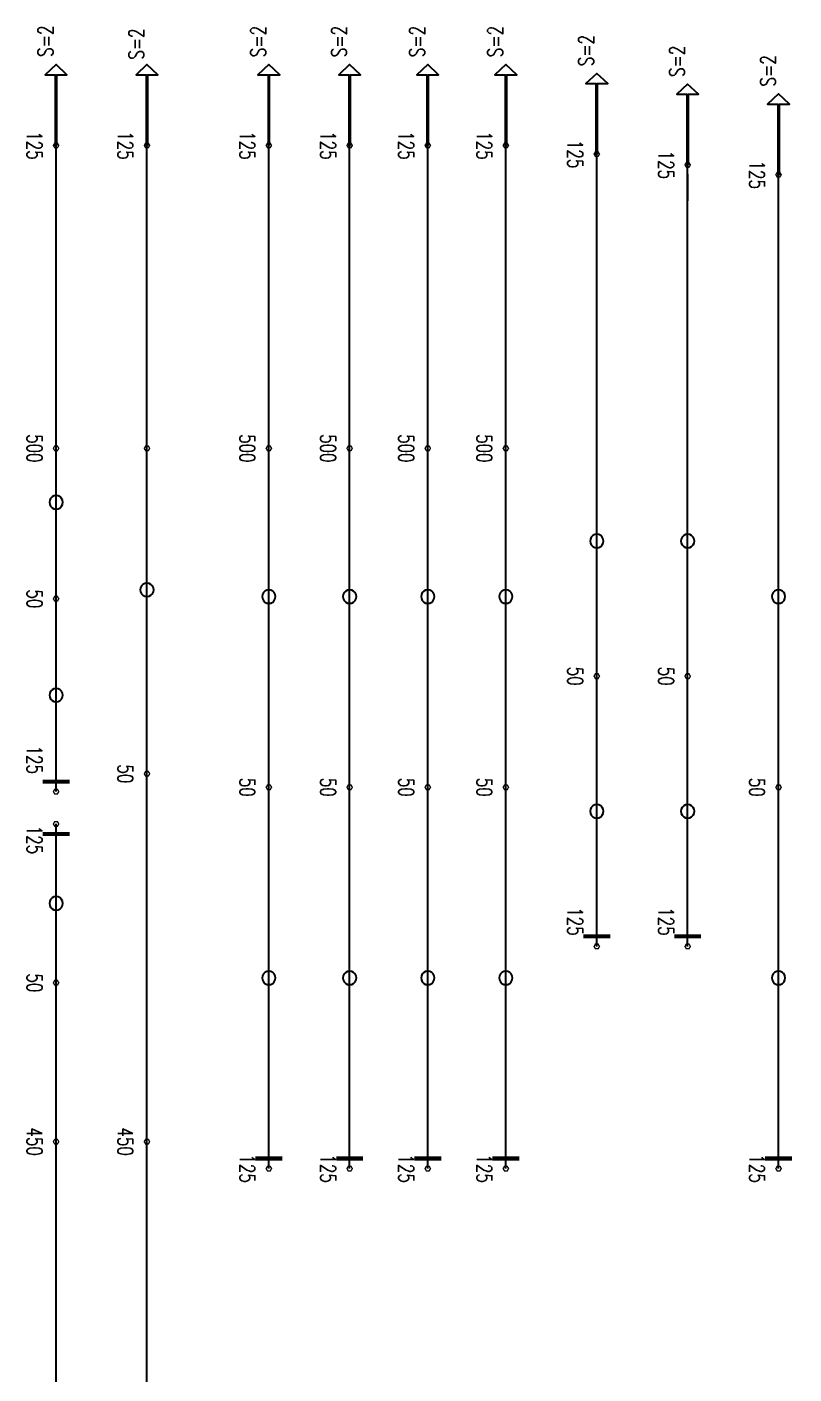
# Model space of a CAD drawing. Header units: millimetres. Extents: x 127300 to 589785, y -24728 to 44820.
# Drawn here: x 517018 to 528410, y 24747 to 44760 of the extents above; entities that cross this region are included whole.
import ezdxf

# ---------------------------------------------------------------- set-up
doc = ezdxf.new("R2010")
doc.units = ezdxf.units.MM
doc.layers.add('Current_plane_Column', color=7, linetype='Continuous', true_color=0x4b00ff)
doc.layers.add('NDC_S-ANNO', color=7, linetype='Continuous', lineweight=20)
doc.layers.add('NDC_S-TENDON', color=6, linetype='Continuous', lineweight=35)
doc.styles.add('NDC_ANNO', font='', dxfattribs={"width": 0.8})
doc.styles.get('NDC_ANNO').set_extended_font_data('Dotum')

# ---------------------------------------------------------------- blocks, each defined once
blk = doc.blocks.new('TDY')
at = {"layer": 'NDC_S-TENDON', "linetype": 'Continuous'}
for points, elevation in [([(8712, 33500), (8712, 34550), (8862, 34550), (8700, 34700), (8538, 34550), (8688, 34550), (8688, 33500)], 2875), ([(10062, 33500), (10062, 34550), (10212, 34550), (10050, 34700), (9888, 34550), (10038, 34550), (10038, 33500)], 2875), ([(11872, 33500), (11872, 34550), (12022, 34550), (11860, 34700), (11698, 34550), (11848, 34550), (11848, 33500)], 2875), ([(13072, 33500), (13072, 34550), (13222, 34550), (13060, 34700), (12898, 34550), (13048, 34550), (13048, 33500)], 2875), ([(14232, 33500), (14232, 34550), (14382, 34550), (14220, 34700), (14058, 34550), (14208, 34550), (14208, 33500)], 2875), ([(15392, 33500), (15392, 34550), (15542, 34550), (15380, 34700), (15218, 34550), (15368, 34550), (15368, 33500)], 2875), ([(16742, 33371), (16742, 34421), (16892, 34421), (16730, 34571), (16568, 34421), (16718, 34421), (16718, 33371)], 2875), ([(18092, 33211), (18092, 34261), (18242, 34261), (18080, 34411), (17918, 34261), (18068, 34261), (18068, 33211)], 2875), ([(19442, 33065), (19442, 34115), (19592, 34115), (19430, 34265), (19268, 34115), (19418, 34115), (19418, 33065)], 2875), ([(8700, 28098), (8731, 28102), (8759, 28117), (8781, 28139), (8795, 28167), (8800, 28198), (8795, 28228), (8781, 28256), (8759, 28278), (8731, 28293), (8700, 28298), (8669, 28293), (8641, 28278), (8619, 28256), (8605, 28228), (8600, 28198), (8605, 28167), (8619, 28139), (8641, 28117), (8669, 28102), (8700, 28098)], 2832), ([(16730, 27523), (16761, 27527), (16789, 27542), (16811, 27564), (16825, 27592), (16830, 27623), (16825, 27653), (16811, 27681), (16789, 27703), (16761, 27718), (16730, 27723), (16699, 27718), (16671, 27703), (16649, 27681), (16635, 27653), (16630, 27623), (16635, 27592), (16649, 27564), (16671, 27542), (16699, 27527), (16730, 27523)], 2832), ([(18080, 27523), (18111, 27527), (18139, 27542), (18161, 27564), (18175, 27592), (18180, 27623), (18175, 27653), (18161, 27681), (18139, 27703), (18111, 27718), (18080, 27723), (18049, 27718), (18021, 27703), (17999, 27681), (17985, 27653), (17980, 27623), (17985, 27592), (17999, 27564), (18021, 27542), (18049, 27527), (18080, 27523)], 2832), ([(10050, 26798), (10081, 26802), (10109, 26817), (10131, 26839), (10145, 26867), (10150, 26898), (10145, 26928), (10131, 26956), (10109, 26978), (10081, 26993), (10050, 26998), (10019, 26993), (9991, 26978), (9969, 26956), (9955, 26928), (9950, 26898), (9955, 26867), (9969, 26839), (9991, 26817), (10019, 26802), (10050, 26798)], 2832), ([(11860, 26698), (11891, 26702), (11919, 26717), (11941, 26739), (11955, 26767), (11960, 26798), (11955, 26828), (11941, 26856), (11919, 26878), (11891, 26893), (11860, 26898), (11829, 26893), (11801, 26878), (11779, 26856), (11765, 26828), (11760, 26798), (11765, 26767), (11779, 26739), (11801, 26717), (11829, 26702), (11860, 26698)], 2832), ([(13060, 26698), (13091, 26702), (13119, 26717), (13141, 26739), (13155, 26767), (13160, 26798), (13155, 26828), (13141, 26856), (13119, 26878), (13091, 26893), (13060, 26898), (13029, 26893), (13001, 26878), (12979, 26856), (12965, 26828), (12960, 26798), (12965, 26767), (12979, 26739), (13001, 26717), (13029, 26702), (13060, 26698)], 2832), ([(14220, 26698), (14251, 26702), (14279, 26717), (14301, 26739), (14315, 26767), (14320, 26798), (14315, 26828), (14301, 26856), (14279, 26878), (14251, 26893), (14220, 26898), (14189, 26893), (14161, 26878), (14139, 26856), (14125, 26828), (14120, 26798), (14125, 26767), (14139, 26739), (14161, 26717), (14189, 26702), (14220, 26698)], 2832), ([(15380, 26698), (15411, 26702), (15439, 26717), (15461, 26739), (15475, 26767), (15480, 26798), (15475, 26828), (15461, 26856), (15439, 26878), (15411, 26893), (15380, 26898), (15349, 26893), (15321, 26878), (15299, 26856), (15285, 26828), (15280, 26798), (15285, 26767), (15299, 26739), (15321, 26717), (15349, 26702), (15380, 26698)], 2832), ([(19430, 26698), (19461, 26702), (19489, 26717), (19511, 26739), (19525, 26767), (19530, 26798), (19525, 26828), (19511, 26856), (19489, 26878), (19461, 26893), (19430, 26898), (19399, 26893), (19371, 26878), (19349, 26856), (19335, 26828), (19330, 26798), (19335, 26767), (19349, 26739), (19371, 26717), (19399, 26702), (19430, 26698)], 2832), ([(8700, 25233), (8731, 25237), (8759, 25252), (8781, 25274), (8795, 25302), (8800, 25333), (8795, 25363), (8781, 25391), (8759, 25413), (8731, 25428), (8700, 25433), (8669, 25428), (8641, 25413), (8619, 25391), (8605, 25363), (8600, 25333), (8605, 25302), (8619, 25274), (8641, 25252), (8669, 25237), (8700, 25233)], 2832), ([(16730, 23508), (16761, 23512), (16789, 23527), (16811, 23549), (16825, 23577), (16830, 23608), (16825, 23638), (16811, 23666), (16789, 23688), (16761, 23703), (16730, 23708), (16699, 23703), (16671, 23688), (16649, 23666), (16635, 23638), (16630, 23608), (16635, 23577), (16649, 23549), (16671, 23527), (16699, 23512), (16730, 23508)], 2832), ([(18080, 23508), (18111, 23512), (18139, 23527), (18161, 23549), (18175, 23577), (18180, 23608), (18175, 23638), (18161, 23666), (18139, 23688), (18111, 23703), (18080, 23708), (18049, 23703), (18021, 23688), (17999, 23666), (17985, 23638), (17980, 23608), (17985, 23577), (17999, 23549), (18021, 23527), (18049, 23512), (18080, 23508)], 2832), ([(8700, 22140), (8731, 22145), (8759, 22159), (8781, 22181), (8795, 22209), (8800, 22240), (8795, 22271), (8781, 22299), (8759, 22321), (8731, 22335), (8700, 22340), (8669, 22335), (8641, 22321), (8619, 22299), (8605, 22271), (8600, 22240), (8605, 22209), (8619, 22181), (8641, 22159), (8669, 22145), (8700, 22140)], 2832), ([(11860, 21033), (11891, 21037), (11919, 21052), (11941, 21074), (11955, 21102), (11960, 21133), (11955, 21163), (11941, 21191), (11919, 21213), (11891, 21228), (11860, 21233), (11829, 21228), (11801, 21213), (11779, 21191), (11765, 21163), (11760, 21133), (11765, 21102), (11779, 21074), (11801, 21052), (11829, 21037), (11860, 21033)], 2832), ([(13060, 21033), (13091, 21037), (13119, 21052), (13141, 21074), (13155, 21102), (13160, 21133), (13155, 21163), (13141, 21191), (13119, 21213), (13091, 21228), (13060, 21233), (13029, 21228), (13001, 21213), (12979, 21191), (12965, 21163), (12960, 21133), (12965, 21102), (12979, 21074), (13001, 21052), (13029, 21037), (13060, 21033)], 2832), ([(14220, 21033), (14251, 21037), (14279, 21052), (14301, 21074), (14315, 21102), (14320, 21133), (14315, 21163), (14301, 21191), (14279, 21213), (14251, 21228), (14220, 21233), (14189, 21228), (14161, 21213), (14139, 21191), (14125, 21163), (14120, 21133), (14125, 21102), (14139, 21074), (14161, 21052), (14189, 21037), (14220, 21033)], 2832), ([(15380, 21033), (15411, 21037), (15439, 21052), (15461, 21074), (15475, 21102), (15480, 21133), (15475, 21163), (15461, 21191), (15439, 21213), (15411, 21228), (15380, 21233), (15349, 21228), (15321, 21213), (15299, 21191), (15285, 21163), (15280, 21133), (15285, 21102), (15299, 21074), (15321, 21052), (15349, 21037), (15380, 21033)], 2832), ([(19430, 21033), (19461, 21037), (19489, 21052), (19511, 21074), (19525, 21102), (19530, 21133), (19525, 21163), (19511, 21191), (19489, 21213), (19461, 21228), (19430, 21233), (19399, 21228), (19371, 21213), (19349, 21191), (19335, 21163), (19330, 21133), (19335, 21102), (19349, 21074), (19371, 21052), (19399, 21037), (19430, 21033)], 2832)]:
    blk.add_lwpolyline(points, close=True, dxfattribs=dict(at, elevation=elevation))
for points, elevation in [([(8740, 33500, 20, 20, 0), (8720, 33535, 20, 20, 0), (8680, 33535, 20, 20, 0), (8660, 33500, 20, 20, 0), (8680, 33465, 20, 20, 0), (8720, 33465, 20, 20, 0)], 2875), ([(8740, 33500, 20, 20, 0), (8720, 33535, 20, 20, 0), (8680, 33535, 20, 20, 0), (8660, 33500, 20, 20, 0), (8680, 33465, 20, 20, 0), (8720, 33465, 20, 20, 0)], 2875), ([(10090, 33500, 20, 20, 0), (10070, 33535, 20, 20, 0), (10030, 33535, 20, 20, 0), (10010, 33500, 20, 20, 0), (10030, 33465, 20, 20, 0), (10070, 33465, 20, 20, 0)], 2875), ([(10090, 33500, 20, 20, 0), (10070, 33535, 20, 20, 0), (10030, 33535, 20, 20, 0), (10010, 33500, 20, 20, 0), (10030, 33465, 20, 20, 0), (10070, 33465, 20, 20, 0)], 2875), ([(11900, 33500, 20, 20, 0), (11880, 33535, 20, 20, 0), (11840, 33535, 20, 20, 0), (11820, 33500, 20, 20, 0), (11840, 33465, 20, 20, 0), (11880, 33465, 20, 20, 0)], 2875), ([(11900, 33500, 20, 20, 0), (11880, 33535, 20, 20, 0), (11840, 33535, 20, 20, 0), (11820, 33500, 20, 20, 0), (11840, 33465, 20, 20, 0), (11880, 33465, 20, 20, 0)], 2875), ([(13100, 33500, 20, 20, 0), (13080, 33535, 20, 20, 0), (13040, 33535, 20, 20, 0), (13020, 33500, 20, 20, 0), (13040, 33465, 20, 20, 0), (13080, 33465, 20, 20, 0)], 2875), ([(13100, 33500, 20, 20, 0), (13080, 33535, 20, 20, 0), (13040, 33535, 20, 20, 0), (13020, 33500, 20, 20, 0), (13040, 33465, 20, 20, 0), (13080, 33465, 20, 20, 0)], 2875), ([(14260, 33500, 20, 20, 0), (14240, 33535, 20, 20, 0), (14200, 33535, 20, 20, 0), (14180, 33500, 20, 20, 0), (14200, 33465, 20, 20, 0), (14240, 33465, 20, 20, 0)], 2875), ([(14260, 33500, 20, 20, 0), (14240, 33535, 20, 20, 0), (14200, 33535, 20, 20, 0), (14180, 33500, 20, 20, 0), (14200, 33465, 20, 20, 0), (14240, 33465, 20, 20, 0)], 2875), ([(15420, 33500, 20, 20, 0), (15400, 33535, 20, 20, 0), (15360, 33535, 20, 20, 0), (15340, 33500, 20, 20, 0), (15360, 33465, 20, 20, 0), (15400, 33465, 20, 20, 0)], 2875), ([(15420, 33500, 20, 20, 0), (15400, 33535, 20, 20, 0), (15360, 33535, 20, 20, 0), (15340, 33500, 20, 20, 0), (15360, 33465, 20, 20, 0), (15400, 33465, 20, 20, 0)], 2875), ([(16770, 33371, 20, 20, 0), (16750, 33406, 20, 20, 0), (16710, 33406, 20, 20, 0), (16690, 33371, 20, 20, 0), (16710, 33337, 20, 20, 0), (16750, 33337, 20, 20, 0)], 2875), ([(16770, 33371, 20, 20, 0), (16750, 33406, 20, 20, 0), (16710, 33406, 20, 20, 0), (16690, 33371, 20, 20, 0), (16710, 33337, 20, 20, 0), (16750, 33337, 20, 20, 0)], 2875), ([(18120, 33211, 20, 20, 0), (18100, 33246, 20, 20, 0), (18060, 33246, 20, 20, 0), (18040, 33211, 20, 20, 0), (18060, 33177, 20, 20, 0), (18100, 33177, 20, 20, 0)], 2875), ([(18120, 33211, 20, 20, 0), (18100, 33246, 20, 20, 0), (18060, 33246, 20, 20, 0), (18040, 33211, 20, 20, 0), (18060, 33177, 20, 20, 0), (18100, 33177, 20, 20, 0)], 2875), ([(19470, 33065, 20, 20, 0), (19450, 33100, 20, 20, 0), (19410, 33100, 20, 20, 0), (19390, 33065, 20, 20, 0), (19410, 33030, 20, 20, 0), (19450, 33030, 20, 20, 0)], 2875), ([(19470, 33065, 20, 20, 0), (19450, 33100, 20, 20, 0), (19410, 33100, 20, 20, 0), (19390, 33065, 20, 20, 0), (19410, 33030, 20, 20, 0), (19450, 33030, 20, 20, 0)], 2875), ([(8740, 29000, 20, 20, 0), (8720, 29035, 20, 20, 0), (8680, 29035, 20, 20, 0), (8660, 29000, 20, 20, 0), (8680, 28965, 20, 20, 0), (8720, 28965, 20, 20, 0)], 1978), ([(10090, 29000, 20, 20, 0), (10070, 29035, 20, 20, 0), (10030, 29035, 20, 20, 0), (10010, 29000, 20, 20, 0), (10030, 28965, 20, 20, 0), (10070, 28965, 20, 20, 0)], 1705), ([(11900, 29000, 20, 20, 0), (11880, 29035, 20, 20, 0), (11840, 29035, 20, 20, 0), (11820, 29000, 20, 20, 0), (11840, 28965, 20, 20, 0), (11880, 28965, 20, 20, 0)], 1646), ([(13100, 29000, 20, 20, 0), (13080, 29035, 20, 20, 0), (13040, 29035, 20, 20, 0), (13020, 29000, 20, 20, 0), (13040, 28965, 20, 20, 0), (13080, 28965, 20, 20, 0)], 1333), ([(14260, 29000, 20, 20, 0), (14240, 29035, 20, 20, 0), (14200, 29035, 20, 20, 0), (14180, 29000, 20, 20, 0), (14200, 28965, 20, 20, 0), (14240, 28965, 20, 20, 0)], 1215), ([(15420, 29000, 20, 20, 0), (15400, 29035, 20, 20, 0), (15360, 29035, 20, 20, 0), (15340, 29000, 20, 20, 0), (15360, 28965, 20, 20, 0), (15400, 28965, 20, 20, 0)], 1078), ([(8740, 26765, 20, 20, 0), (8720, 26800, 20, 20, 0), (8680, 26800, 20, 20, 0), (8660, 26765, 20, 20, 0), (8680, 26730, 20, 20, 0), (8720, 26730, 20, 20, 0)], 2800), ([(8740, 26765, 20, 20, 0), (8720, 26800, 20, 20, 0), (8680, 26800, 20, 20, 0), (8660, 26765, 20, 20, 0), (8680, 26730, 20, 20, 0), (8720, 26730, 20, 20, 0)], 2800), ([(16770, 25615, 20, 20, 0), (16750, 25650, 20, 20, 0), (16710, 25650, 20, 20, 0), (16690, 25615, 20, 20, 0), (16710, 25580, 20, 20, 0), (16750, 25580, 20, 20, 0)], 2800), ([(16770, 25615, 20, 20, 0), (16750, 25650, 20, 20, 0), (16710, 25650, 20, 20, 0), (16690, 25615, 20, 20, 0), (16710, 25580, 20, 20, 0), (16750, 25580, 20, 20, 0)], 2800), ([(18120, 25615, 20, 20, 0), (18100, 25650, 20, 20, 0), (18060, 25650, 20, 20, 0), (18040, 25615, 20, 20, 0), (18060, 25580, 20, 20, 0), (18100, 25580, 20, 20, 0)], 2800), ([(18120, 25615, 20, 20, 0), (18100, 25650, 20, 20, 0), (18060, 25650, 20, 20, 0), (18040, 25615, 20, 20, 0), (18060, 25580, 20, 20, 0), (18100, 25580, 20, 20, 0)], 2800), ([(10090, 24165, 20, 20, 0), (10070, 24200, 20, 20, 0), (10030, 24200, 20, 20, 0), (10010, 24165, 20, 20, 0), (10030, 24130, 20, 20, 0), (10070, 24130, 20, 20, 0)], 2800), ([(10090, 24165, 20, 20, 0), (10070, 24200, 20, 20, 0), (10030, 24200, 20, 20, 0), (10010, 24165, 20, 20, 0), (10030, 24130, 20, 20, 0), (10070, 24130, 20, 20, 0)], 2800), ([(8740, 23900, 20, 20, 0), (8720, 23935, 20, 20, 0), (8680, 23935, 20, 20, 0), (8660, 23900, 20, 20, 0), (8680, 23865, 20, 20, 0), (8720, 23865, 20, 20, 0)], 2875), ([(8740, 23900, 20, 20, 0), (8720, 23935, 20, 20, 0), (8680, 23935, 20, 20, 0), (8660, 23900, 20, 20, 0), (8680, 23865, 20, 20, 0), (8720, 23865, 20, 20, 0)], 2875), ([(11900, 23965, 20, 20, 0), (11880, 24000, 20, 20, 0), (11840, 24000, 20, 20, 0), (11820, 23965, 20, 20, 0), (11840, 23930, 20, 20, 0), (11880, 23930, 20, 20, 0)], 2800), ([(11900, 23965, 20, 20, 0), (11880, 24000, 20, 20, 0), (11840, 24000, 20, 20, 0), (11820, 23965, 20, 20, 0), (11840, 23930, 20, 20, 0), (11880, 23930, 20, 20, 0)], 2800), ([(13100, 23965, 20, 20, 0), (13080, 24000, 20, 20, 0), (13040, 24000, 20, 20, 0), (13020, 23965, 20, 20, 0), (13040, 23930, 20, 20, 0), (13080, 23930, 20, 20, 0)], 2800), ([(13100, 23965, 20, 20, 0), (13080, 24000, 20, 20, 0), (13040, 24000, 20, 20, 0), (13020, 23965, 20, 20, 0), (13040, 23930, 20, 20, 0), (13080, 23930, 20, 20, 0)], 2800), ([(14260, 23965, 20, 20, 0), (14240, 24000, 20, 20, 0), (14200, 24000, 20, 20, 0), (14180, 23965, 20, 20, 0), (14200, 23930, 20, 20, 0), (14240, 23930, 20, 20, 0)], 2800), ([(14260, 23965, 20, 20, 0), (14240, 24000, 20, 20, 0), (14200, 24000, 20, 20, 0), (14180, 23965, 20, 20, 0), (14200, 23930, 20, 20, 0), (14240, 23930, 20, 20, 0)], 2800), ([(15420, 23965, 20, 20, 0), (15400, 24000, 20, 20, 0), (15360, 24000, 20, 20, 0), (15340, 23965, 20, 20, 0), (15360, 23930, 20, 20, 0), (15400, 23930, 20, 20, 0)], 2800), ([(15420, 23965, 20, 20, 0), (15400, 24000, 20, 20, 0), (15360, 24000, 20, 20, 0), (15340, 23965, 20, 20, 0), (15360, 23930, 20, 20, 0), (15400, 23930, 20, 20, 0)], 2800), ([(19470, 23965, 20, 20, 0), (19450, 24000, 20, 20, 0), (19410, 24000, 20, 20, 0), (19390, 23965, 20, 20, 0), (19410, 23930, 20, 20, 0), (19450, 23930, 20, 20, 0)], 2800), ([(19470, 23965, 20, 20, 0), (19450, 24000, 20, 20, 0), (19410, 24000, 20, 20, 0), (19390, 23965, 20, 20, 0), (19410, 23930, 20, 20, 0), (19450, 23930, 20, 20, 0)], 2800), ([(8740, 23420, 20, 20, 0), (8720, 23455, 20, 20, 0), (8680, 23455, 20, 20, 0), (8660, 23420, 20, 20, 0), (8680, 23385, 20, 20, 0), (8720, 23385, 20, 20, 0)], 2875), ([(8740, 23420, 20, 20, 0), (8720, 23455, 20, 20, 0), (8680, 23455, 20, 20, 0), (8660, 23420, 20, 20, 0), (8680, 23385, 20, 20, 0), (8720, 23385, 20, 20, 0)], 2875), ([(16770, 21600, 20, 20, 0), (16750, 21635, 20, 20, 0), (16710, 21635, 20, 20, 0), (16690, 21600, 20, 20, 0), (16710, 21565, 20, 20, 0), (16750, 21565, 20, 20, 0)], 2875), ([(16770, 21600, 20, 20, 0), (16750, 21635, 20, 20, 0), (16710, 21635, 20, 20, 0), (16690, 21600, 20, 20, 0), (16710, 21565, 20, 20, 0), (16750, 21565, 20, 20, 0)], 2875), ([(18120, 21600, 20, 20, 0), (18100, 21635, 20, 20, 0), (18060, 21635, 20, 20, 0), (18040, 21600, 20, 20, 0), (18060, 21565, 20, 20, 0), (18100, 21565, 20, 20, 0)], 2875), ([(18120, 21600, 20, 20, 0), (18100, 21635, 20, 20, 0), (18060, 21635, 20, 20, 0), (18040, 21600, 20, 20, 0), (18060, 21565, 20, 20, 0), (18100, 21565, 20, 20, 0)], 2875), ([(8740, 21060, 20, 20, 0), (8720, 21095, 20, 20, 0), (8680, 21095, 20, 20, 0), (8660, 21060, 20, 20, 0), (8680, 21025, 20, 20, 0), (8720, 21025, 20, 20, 0)], 2800), ([(8740, 21060, 20, 20, 0), (8720, 21095, 20, 20, 0), (8680, 21095, 20, 20, 0), (8660, 21060, 20, 20, 0), (8680, 21025, 20, 20, 0), (8720, 21025, 20, 20, 0)], 2800), ([(8740, 18700, 20, 20, 0), (8720, 18735, 20, 20, 0), (8680, 18735, 20, 20, 0), (8660, 18700, 20, 20, 0), (8680, 18665, 20, 20, 0), (8720, 18665, 20, 20, 0)], 2950), ([(8740, 18700, 20, 20, 0), (8720, 18735, 20, 20, 0), (8680, 18735, 20, 20, 0), (8660, 18700, 20, 20, 0), (8680, 18665, 20, 20, 0), (8720, 18665, 20, 20, 0)], 2950), ([(8740, 18700, 20, 20, 0), (8720, 18735, 20, 20, 0), (8680, 18735, 20, 20, 0), (8660, 18700, 20, 20, 0), (8680, 18665, 20, 20, 0), (8720, 18665, 20, 20, 0)], 2950), ([(8740, 18700, 20, 20, 0), (8720, 18735, 20, 20, 0), (8680, 18735, 20, 20, 0), (8660, 18700, 20, 20, 0), (8680, 18665, 20, 20, 0), (8720, 18665, 20, 20, 0)], 2950), ([(10090, 18700, 20, 20, 0), (10070, 18735, 20, 20, 0), (10030, 18735, 20, 20, 0), (10010, 18700, 20, 20, 0), (10030, 18665, 20, 20, 0), (10070, 18665, 20, 20, 0)], 2950), ([(10090, 18700, 20, 20, 0), (10070, 18735, 20, 20, 0), (10030, 18735, 20, 20, 0), (10010, 18700, 20, 20, 0), (10030, 18665, 20, 20, 0), (10070, 18665, 20, 20, 0)], 2950), ([(10090, 18700, 20, 20, 0), (10070, 18735, 20, 20, 0), (10030, 18735, 20, 20, 0), (10010, 18700, 20, 20, 0), (10030, 18665, 20, 20, 0), (10070, 18665, 20, 20, 0)], 2950), ([(10090, 18700, 20, 20, 0), (10070, 18735, 20, 20, 0), (10030, 18735, 20, 20, 0), (10010, 18700, 20, 20, 0), (10030, 18665, 20, 20, 0), (10070, 18665, 20, 20, 0)], 2950), ([(11900, 18300, 20, 20, 0), (11880, 18335, 20, 20, 0), (11840, 18335, 20, 20, 0), (11820, 18300, 20, 20, 0), (11840, 18265, 20, 20, 0), (11880, 18265, 20, 20, 0)], 2875), ([(11900, 18300, 20, 20, 0), (11880, 18335, 20, 20, 0), (11840, 18335, 20, 20, 0), (11820, 18300, 20, 20, 0), (11840, 18265, 20, 20, 0), (11880, 18265, 20, 20, 0)], 2875), ([(13100, 18300, 20, 20, 0), (13080, 18335, 20, 20, 0), (13040, 18335, 20, 20, 0), (13020, 18300, 20, 20, 0), (13040, 18265, 20, 20, 0), (13080, 18265, 20, 20, 0)], 2875), ([(13100, 18300, 20, 20, 0), (13080, 18335, 20, 20, 0), (13040, 18335, 20, 20, 0), (13020, 18300, 20, 20, 0), (13040, 18265, 20, 20, 0), (13080, 18265, 20, 20, 0)], 2875), ([(14260, 18300, 20, 20, 0), (14240, 18335, 20, 20, 0), (14200, 18335, 20, 20, 0), (14180, 18300, 20, 20, 0), (14200, 18265, 20, 20, 0), (14240, 18265, 20, 20, 0)], 2875), ([(14260, 18300, 20, 20, 0), (14240, 18335, 20, 20, 0), (14200, 18335, 20, 20, 0), (14180, 18300, 20, 20, 0), (14200, 18265, 20, 20, 0), (14240, 18265, 20, 20, 0)], 2875), ([(15420, 18300, 20, 20, 0), (15400, 18335, 20, 20, 0), (15360, 18335, 20, 20, 0), (15340, 18300, 20, 20, 0), (15360, 18265, 20, 20, 0), (15400, 18265, 20, 20, 0)], 2875), ([(15420, 18300, 20, 20, 0), (15400, 18335, 20, 20, 0), (15360, 18335, 20, 20, 0), (15340, 18300, 20, 20, 0), (15360, 18265, 20, 20, 0), (15400, 18265, 20, 20, 0)], 2875), ([(19470, 18300, 20, 20, 0), (19450, 18335, 20, 20, 0), (19410, 18335, 20, 20, 0), (19390, 18300, 20, 20, 0), (19410, 18265, 20, 20, 0), (19450, 18265, 20, 20, 0)], 2875), ([(19470, 18300, 20, 20, 0), (19450, 18335, 20, 20, 0), (19410, 18335, 20, 20, 0), (19390, 18300, 20, 20, 0), (19410, 18265, 20, 20, 0), (19450, 18265, 20, 20, 0)], 2875)]:
    blk.add_lwpolyline(points, format="xyseb", close=True, dxfattribs=dict(at, elevation=elevation))
at = {"layer": 'NDC_S-TENDON', "linetype": 'Continuous', "elevation": 2875}
for points in [[(8500, 24050, 60, 60, 0), (8900, 24050, 60, 60, 0)], [(8900, 23270, 60, 60, 0), (8500, 23270, 60, 60, 0)], [(16530, 21750, 60, 60, 0), (16930, 21750, 60, 60, 0)], [(17880, 21750, 60, 60, 0), (18280, 21750, 60, 60, 0)], [(11660, 18450, 60, 60, 0), (12060, 18450, 60, 60, 0)], [(12860, 18450, 60, 60, 0), (13260, 18450, 60, 60, 0)], [(14020, 18450, 60, 60, 0), (14420, 18450, 60, 60, 0)], [(15180, 18450, 60, 60, 0), (15580, 18450, 60, 60, 0)], [(19230, 18450, 60, 60, 0), (19630, 18450, 60, 60, 0)]]:
    blk.add_lwpolyline(points, format="xyseb", dxfattribs=at)
at = {"layer": 'NDC_S-TENDON', "linetype": 'Continuous'}
for points in [[(13060, 18300, 2875), (13060, 19055, 2872), (13060, 19811, 2862), (13060, 20566, 2845), (13060, 21416, 2825), (13060, 22266, 2811), (13060, 23115, 2803), (13060, 23965, 2800), (13060, 24815, 2803), (13060, 25665, 2811), (13060, 26514, 2825), (13060, 27364, 2845), (13060, 28119, 2862), (13060, 34378, -5), (13060, 33500, 0)], [(14220, 18300, 2875), (14220, 19055, 2872), (14220, 19811, 2862), (14220, 20566, 2845), (14220, 21416, 2825), (14220, 22266, 2811), (14220, 23115, 2803), (14220, 23965, 2800), (14220, 24815, 2803), (14220, 25665, 2811), (14220, 26514, 2825), (14220, 27364, 2845), (14220, 28119, 2862), (14220, 34260, -6), (14220, 33500, 0)], [(15380, 18300, 2875), (15380, 19055, 2872), (15380, 19811, 2862), (15380, 20566, 2845), (15380, 21416, 2825), (15380, 22266, 2811), (15380, 23115, 2803), (15380, 23965, 2800), (15380, 24815, 2803), (15380, 25665, 2811), (15380, 26514, 2825), (15380, 27364, 2845), (15380, 28119, 2862), (15380, 34202, -417), (15380, 33500, 0)], [(16730, 21600, 2875), (16730, 22135, 2872), (16730, 22671, 2862), (16730, 23206, 2845), (16730, 24009, 2820), (16730, 24812, 2805), (16730, 25615, 2800), (16730, 26418, 2805), (16730, 27221, 2820), (16730, 28024, 2845), (16730, 33098, 887), (16730, 33633, 897), (16730, 33371, 893)], [(8700, 23900, 2875), (8700, 24282, 2872), (8700, 24664, 2862), (8700, 25046, 2845), (8700, 25476, 2825), (8700, 25906, 2811), (8700, 26335, 2803), (8700, 26765, 2800), (8700, 27195, 2803), (8700, 27625, 2811), (8700, 28054, 2825), (8700, 28484, 2845), (8700, 32736, -13), (8700, 33118, -3), (8700, 33500, 0)], [(10050, 18700, 2950), (10050, 19429, 2943), (10050, 20157, 2923), (10050, 20886, 2890), (10050, 21979, 2840), (10050, 23072, 2810), (10050, 24165, 2800), (10050, 25258, 2805), (10050, 26351, 2820), (10050, 27444, 2845), (10050, 28173, 2862), (10050, 32889, -3), (10050, 33500, 0)], [(11860, 18300, 2875), (11860, 19055, 2872), (11860, 19811, 2862), (11860, 20566, 2845), (11860, 21416, 2825), (11860, 22266, 2811), (11860, 23115, 2803), (11860, 23965, 2800), (11860, 24815, 2803), (11860, 25665, 2811), (11860, 26514, 2825), (11860, 27364, 2845), (11860, 28119, 2862), (11860, 33046, -2), (11860, 33500, 0)], [(19430, 18300, 2875), (19430, 19055, 2872), (19430, 19811, 2862), (19430, 20566, 2845), (19430, 21416, 2825), (19430, 22266, 2811), (19430, 23115, 2803), (19430, 23965, 2800), (19430, 24815, 2803), (19430, 25665, 2811), (19430, 26514, 2825), (19430, 27364, 2845), (19430, 28119, 2862), (19430, 33381, 567), (19430, 33065, 1003)], [(18080, 21600, 2875), (18080, 22135, 2872), (18080, 22671, 2862), (18080, 23206, 2845), (18080, 24009, 2820), (18080, 24812, 2805), (18080, 25615, 2800), (18080, 26418, 2805), (18080, 27221, 2820), (18080, 28024, 2845), (18080, 33075, 1012), (18080, 32676, 1012), (18080, 33211, 1015)], [(8700, 18700, 2950), (8700, 19015, 2943), (8700, 19329, 2923), (8700, 19644, 2890), (8700, 20116, 2840), (8700, 20588, 2810), (8700, 21060, 2800), (8700, 21532, 2805), (8700, 22004, 2820), (8700, 22476, 2845), (8700, 22791, 2862), (8700, 23105, 2872), (8700, 23420, 2875)], [(8700, 9700, 2950), (8700, 10300, 2943), (8700, 10900, 2923), (8700, 11500, 2890), (8700, 12400, 2840), (8700, 13300, 2810), (8700, 14200, 2800), (8700, 15100, 2810), (8700, 16000, 2840), (8700, 16900, 2890), (8700, 17500, 2923), (8700, 18100, 2943), (8700, 18700, 2950)], [(10050, 9700, 2950), (10050, 10300, 2943), (10050, 10900, 2923), (10050, 11500, 2890), (10050, 12400, 2840), (10050, 13300, 2810), (10050, 14200, 2800), (10050, 15100, 2810), (10050, 16000, 2840), (10050, 16900, 2890), (10050, 17500, 2923), (10050, 18100, 2943), (10050, 18700, 2950)]]:
    blk.add_polyline3d(points, dxfattribs=at)
at = {"layer": 'NDC_S-ANNO', "linetype": 'Continuous', "char_height": 225, "attachment_point": 5, "line_spacing_factor": 0.75, "style": 'NDC_ANNO'}
for s, insert, rotation in [('\\FSTANDARD.shx;S=2', (8543, 35049, 125), 90), ('\\FSTANDARD.shx;S=2', (11702, 35043, 125), 90), ('\\FSTANDARD.shx;S=2', (12902, 35043, 125), 90), ('\\FSTANDARD.shx;S=2', (14062, 35043, 125), 90), ('\\FSTANDARD.shx;S=2', (15222, 35043, 125), 90), ('\\FSTANDARD.shx;S=2', (9892, 35006, 125), 90), ('\\FSTANDARD.shx;S=2', (16572, 34909, 1018), 90), ('\\FSTANDARD.shx;S=2', (17922, 34749, 1140), 90), ('\\FSTANDARD.shx;S=2', (19272, 34608, 1128), 90), ('\\FSTANDARD.shx;125', (8380, 33500), 270), ('\\FSTANDARD.shx;125', (9730, 33500), 270), ('\\FSTANDARD.shx;125', (11540, 33500), 270), ('\\FSTANDARD.shx;125', (12740, 33500), 270), ('\\FSTANDARD.shx;125', (13900, 33500), 270), ('\\FSTANDARD.shx;125', (15060, 33500), 270), ('\\FSTANDARD.shx;125', (16410, 33371, 893), 270), ('\\FSTANDARD.shx;125', (17760, 33211, 1015), 270), ('\\FSTANDARD.shx;125', (19110, 33065, 1003), 270), ('\\FSTANDARD.shx;500', (8380, 29000, 1978), 270), ('\\FSTANDARD.shx;500', (11540, 29000, 1646), 270), ('\\FSTANDARD.shx;500', (12740, 29000, 1333), 270), ('\\FSTANDARD.shx;500', (13900, 29000, 1215), 270), ('\\FSTANDARD.shx;500', (15060, 29000, 2435), 270), ('\\FSTANDARD.shx;50', (8380, 26765, 2800), 270), ('\\FSTANDARD.shx;50', (16410, 25615, 2800), 270), ('\\FSTANDARD.shx;50', (17760, 25615, 2800), 270), ('\\FSTANDARD.shx;125', (8380, 24373, 2875), 270), ('\\FSTANDARD.shx;50', (9730, 24165, 2800), 270), ('\\FSTANDARD.shx;50', (11540, 23965, 2800), 270), ('\\FSTANDARD.shx;50', (12740, 23965, 2800), 270), ('\\FSTANDARD.shx;50', (13900, 23965, 2800), 270), ('\\FSTANDARD.shx;50', (15060, 23965, 2800), 270), ('\\FSTANDARD.shx;50', (19110, 23965, 2800), 270), ('\\FSTANDARD.shx;125', (8380, 23182, 2875), 270), ('\\FSTANDARD.shx;125', (16410, 21972, 2875), 270), ('\\FSTANDARD.shx;125', (17760, 21972, 2875), 270), ('\\FSTANDARD.shx;50', (8380, 21060, 2800), 270), ('\\FSTANDARD.shx;450', (8380, 18700, 2950), 270), ('\\FSTANDARD.shx;450', (9730, 18700, 2950), 270), ('\\FSTANDARD.shx;125', (11540, 18300, 2875), 270), ('\\FSTANDARD.shx;125', (12740, 18300, 2875), 270), ('\\FSTANDARD.shx;125', (13900, 18300, 2875), 270), ('\\FSTANDARD.shx;125', (15060, 18300, 2875), 270), ('\\FSTANDARD.shx;125', (19110, 18300, 2875), 270)]:
    blk.add_mtext(s, dxfattribs=dict(at, insert=insert, rotation=rotation))

msp = doc.modelspace()

# ---------------------------------------------------------------- block references
at = {"layer": 'Current_plane_Column'}
msp.add_blockref('TDY', (508750, 9500), dxfattribs=at)

doc.saveas('drawing.dxf')
